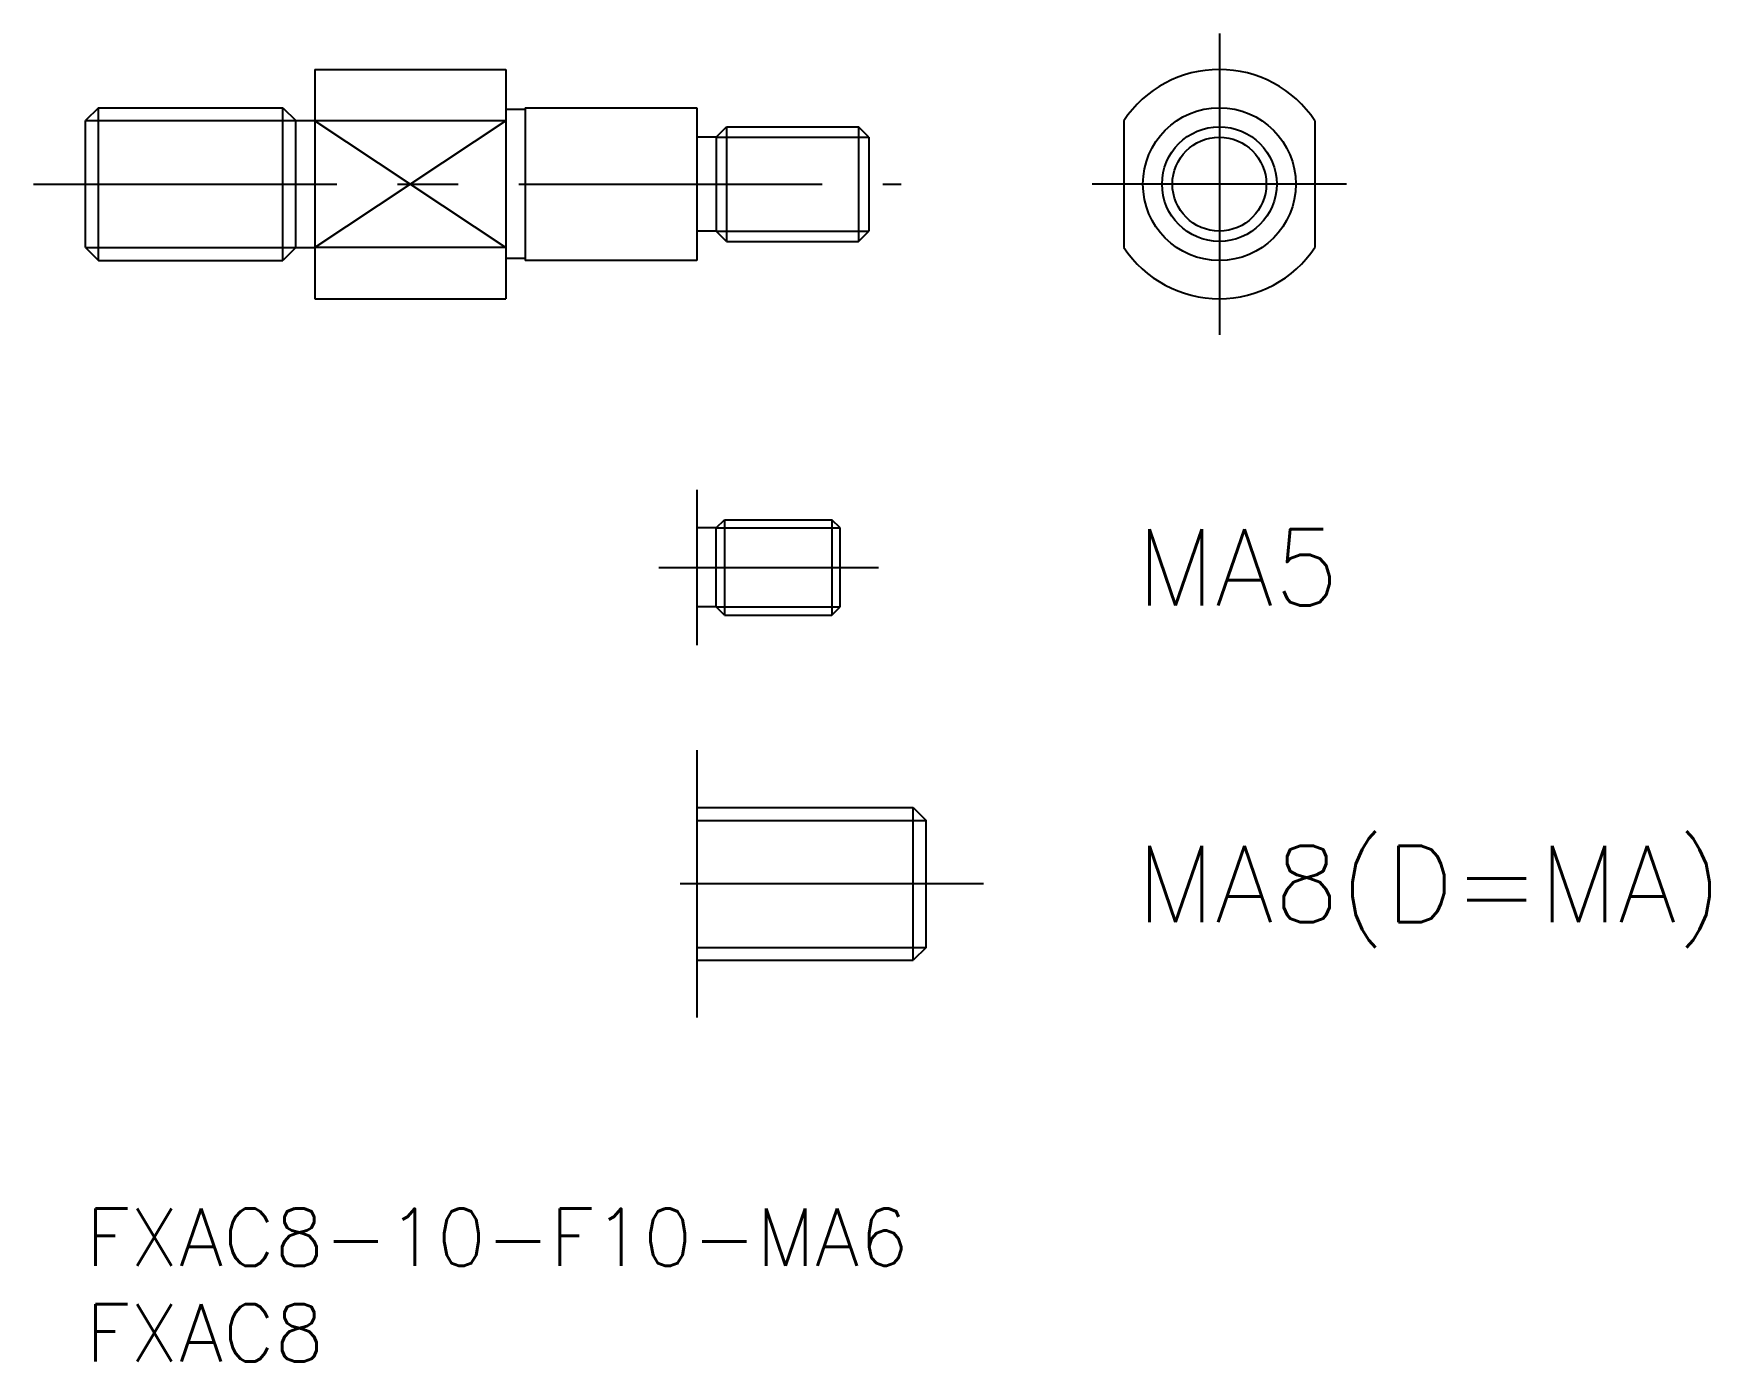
# Model space of a CAD drawing. Extents: x -2.7 to 85, y -8 to 61.5.
import ezdxf

# ---------------------------------------------------------------- set-up
doc = ezdxf.new("R2010")
doc.units = 0
doc.header["$LTSCALE"] = 0.5
doc.linetypes.add('CENTER', pattern=[50.8, 31.75, -6.35, 6.35, -6.35])
for name, color, linetype in [('MSM_CENTER', 1, 'CENTER'), ('MSM_CONTINUOUS', 7, 'CONTINUOUS'), ('MSM_NARROW', 5, 'CONTINUOUS'), ('MSM_PART_NUMBER', 7, 'CONTINUOUS')]:
    doc.layers.add(name, color=color, linetype=linetype)
doc.styles.get("Standard").update_dxf_attribs({"font": 'txt.shx', "height": 3, "bigfont": 'bigfont.shx'})

# ---------------------------------------------------------------- blocks, each defined once
blk = doc.blocks.new('*U4')
at = {"layer": 'MSM_PART_NUMBER'}
blk.add_text('FXAC8-10-F10-MA6', height=3, dxfattribs=at).set_placement((0, -3))
blk = doc.blocks.new('*U5')
at = {"layer": 'MSM_PART_NUMBER'}
blk.add_text('FXAC8', height=3, dxfattribs=at).set_placement((0, -8))
blk = doc.blocks.new('*U6')
at = {"layer": 'MSM_PART_NUMBER'}
blk.add_text('MA5', height=4, dxfattribs=at).set_placement((55, 31.567))
blk = doc.blocks.new('*U7')
at = {"layer": 'MSM_PART_NUMBER'}
blk.add_text('MA8(D=MA)', height=4, dxfattribs=at).set_placement((55, 15))

msp = doc.modelspace()

# ---------------------------------------------------------------- linework, layer by layer
at = {"layer": 'MSM_CENTER'}
for p, q in [((59.344702, 61.517162), (59.344702, 45.750838)), ((-2.727396, 53.634), (42.690538, 53.634)), ((65.998866, 53.634), (52.690538, 53.634)), ((30, 33.567), (41.5, 33.567)), ((47, 17), (29, 17))]:
    msp.add_line(p, q, dxfattribs=at)
at = {"layer": 'MSM_CONTINUOUS'}
for p, q in [((12, 59.634), (22, 59.634)), ((12, 59.634), (12, 47.634)), ((22, 59.634), (22, 47.634)), ((0.6765, 57.634), (0, 56.9575)), ((0.6765, 57.634), (10.3235, 57.634)), ((0.6765, 49.634), (0.6765, 57.634)), ((10.3235, 49.634), (10.3235, 57.634)), ((10.3235, 57.634), (11, 56.9575)), ((23, 57.534), (22, 57.534)), ((23, 57.634), (32, 57.634)), ((23, 57.634), (23, 49.634)), ((32, 57.634), (32, 49.634)), ((0, 50.3105), (0, 56.9575)), ((11, 50.3105), (11, 56.9575)), ((11, 56.9575), (12, 56.9575)), ((22, 56.950625), (12, 56.950625)), ((33, 56.0925), (33.5415, 56.634)), ((33.5415, 56.634), (40.4585, 56.634)), ((33.5415, 56.634), (33.5415, 50.634)), ((41, 56.0925), (40.4585, 56.634)), ((40.4585, 56.634), (40.4585, 50.634)), ((54.344702, 56.950625), (54.344702, 50.317376)), ((64.344702, 56.950625), (64.344702, 50.317376)), ((33, 56.0925), (32, 56.0925)), ((33, 56.0925), (33, 51.1755)), ((41, 56.0925), (41, 51.1755)), ((33, 51.1755), (32, 51.1755)), ((33.5415, 50.634), (33, 51.1755)), ((40.4585, 50.634), (41, 51.1755)), ((0, 50.3105), (0.6765, 49.634)), ((11, 50.3105), (10.3235, 49.634)), ((11, 50.3105), (12, 50.3105)), ((22, 50.317376), (12, 50.317376)), ((33.5415, 50.634), (40.4585, 50.634)), ((0.6765, 49.634), (10.3235, 49.634)), ((23, 49.734), (22, 49.734)), ((32, 49.634), (23, 49.634)), ((12, 47.634), (22, 47.634)), ((32, 37.634), (32, 29.5)), ((33, 35.634), (33.433, 36.067)), ((33.433, 36.067), (39.067, 36.067)), ((33.433, 36.067), (33.433, 31.067)), ((39.5, 35.634), (39.067, 36.067)), ((39.067, 36.067), (39.067, 31.067)), ((33, 35.634), (32, 35.634)), ((33, 31.5), (33, 35.634)), ((39.5, 31.5), (39.5, 35.634)), ((33, 31.5), (32, 31.5)), ((33.433, 31.067), (33, 31.5)), ((33.433, 31.067), (39.067, 31.067)), ((39.067, 31.067), (39.5, 31.5)), ((32, 24), (32, 10)), ((32, 21), (43.3235, 21)), ((43.3235, 13), (43.3235, 21)), ((43.3235, 21), (44, 20.3235)), ((44, 13.6765), (44, 20.3235)), ((44, 13.6765), (43.3235, 13)), ((32, 13), (43.3235, 13))]:
    msp.add_line(p, q, dxfattribs=at)
for radius in [4, 3]:
    msp.add_circle((59.344702, 53.634), radius, dxfattribs=at)
for start, end in [(33.55731, 146.44269), (213.55731, 326.44269)]:
    msp.add_arc((59.344702, 53.634), 6, start, end, dxfattribs=at)
at = {"layer": 'MSM_NARROW'}
for p, q in [((0, 56.9575), (11, 56.9575)), ((12, 56.950625), (22, 50.317376)), ((22, 56.950625), (12, 50.317376)), ((33, 56.0925), (41, 56.0925)), ((33, 51.1755), (41, 51.1755)), ((0, 50.3105), (11, 50.3105)), ((33, 35.634), (39.5, 35.634)), ((33, 31.5), (39.5, 31.5)), ((32, 20.3235), (44, 20.3235)), ((32, 13.6765), (44, 13.6765))]:
    msp.add_line(p, q, dxfattribs=at)
msp.add_circle((59.344702, 53.634), 2.4585, dxfattribs=at)

# ---------------------------------------------------------------- block references
at = {"layer": 'MSM_CONTINUOUS'}
for name in ['*U6', '*U7', '*U4', '*U5']:
    msp.add_blockref(name, (0, 0), dxfattribs=at)

doc.saveas('drawing.dxf')
